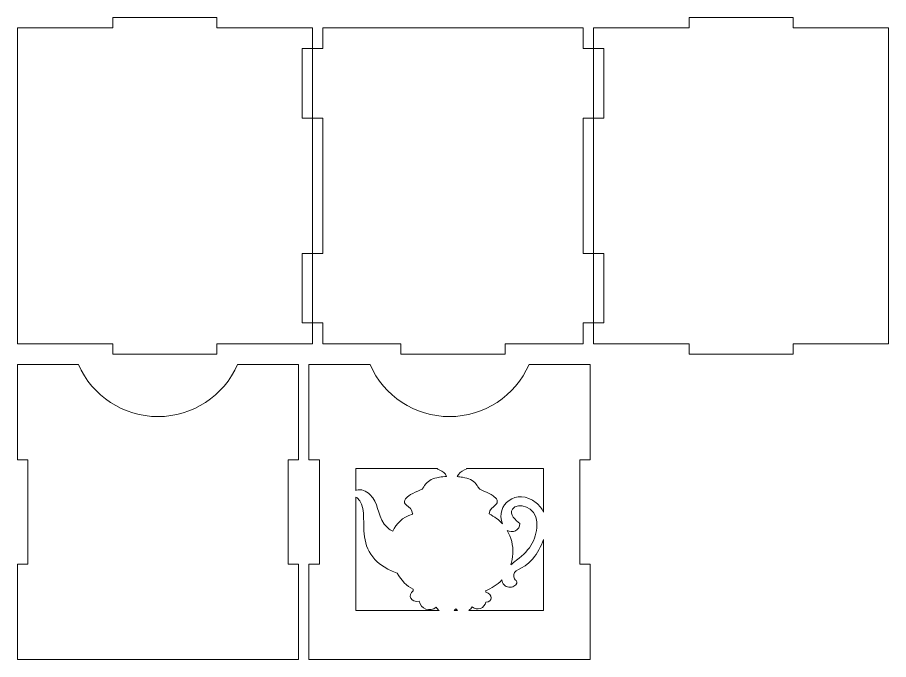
# Model space of a CAD drawing. Header units: millimetres. Extents: x -588 to 588, y -242 to 242.
# Drawn here: x -29.4 to 221.6, y -242.1 to -57.1 of the extents above; entities that cross this region are included whole.
import ezdxf

# ---------------------------------------------------------------- set-up
doc = ezdxf.new("R2010")
doc.units = ezdxf.units.MM
doc.header["$MEASUREMENT"] = 0
doc.layers.add('Layer 1', color=7, linetype='Continuous')

msp = doc.modelspace()

# ---------------------------------------------------------------- linework, layer by layer
at = {"layer": 'Layer 1', "color": 250, "lineweight": 20}
for points, knots in [([(52.5711, -145.1297), (52.5711, -145.1297), (52.5711, -125.1297), (52.5711, -125.1297), (52.5711, -125.1297), (52.5711, -125.1297), (55.5711, -125.1297), (55.5711, -125.1297), (55.5711, -125.1297), (55.5711, -125.1297), (55.5711, -86.1297), (55.5711, -86.1297), (55.5711, -86.1297), (55.5711, -86.1297), (52.5711, -86.1297), (52.5711, -86.1297), (52.5711, -86.1297), (52.5711, -86.1297), (52.5711, -66.1297), (52.5711, -66.1297), (52.5711, -66.1297), (52.5711, -66.1297), (55.5711, -66.1297), (55.5711, -66.1297), (55.5711, -66.1297), (55.5711, -66.1297), (55.5711, -60.1297), (55.5711, -60.1297), (55.5711, -60.1297), (55.5711, -60.1297), (28.0711, -60.1297), (28.0711, -60.1297), (28.0711, -60.1297), (28.0711, -60.1297), (28.0711, -57.1297), (28.0711, -57.1297), (28.0711, -57.1297), (28.0711, -57.1297), (-1.9289, -57.1297), (-1.9289, -57.1297), (-1.9289, -57.1297), (-1.9289, -57.1297), (-1.9289, -60.1297), (-1.9289, -60.1297), (-1.9289, -60.1297), (-1.9289, -60.1297), (-29.4289, -60.1297), (-29.4289, -60.1297), (-29.4289, -60.1297), (-29.4289, -60.1297), (-29.4289, -151.1297), (-29.4289, -151.1297), (-29.4289, -151.1297), (-29.4289, -151.1297), (-1.9289, -151.1297), (-1.9289, -151.1297), (-1.9289, -151.1297), (-1.9289, -151.1297), (-1.9289, -154.1297), (-1.9289, -154.1297), (-1.9289, -154.1297), (-1.9289, -154.1297), (28.0711, -154.1297), (28.0711, -154.1297), (28.0711, -154.1297), (28.0711, -154.1297), (28.0711, -151.1297), (28.0711, -151.1297), (28.0711, -151.1297), (28.0711, -151.1297), (55.5711, -151.1297), (55.5711, -151.1297), (55.5711, -151.1297), (55.5711, -151.1297), (55.5711, -145.1297), (55.5711, -145.1297), (55.5711, -145.1297), (55.5711, -145.1297), (52.5711, -145.1297), (52.5711, -145.1297)], [0, 0, 0, 0, 0.04761905, 0.04761905, 0.04761905, 0.04761905, 0.0952381, 0.0952381, 0.0952381, 0.0952381, 0.14285714, 0.14285714, 0.14285714, 0.14285714, 0.19047619, 0.19047619, 0.19047619, 0.19047619, 0.23809524, 0.23809524, 0.23809524, 0.23809524, 0.28571429, 0.28571429, 0.28571429, 0.28571429, 0.33333333, 0.33333333, 0.33333333, 0.33333333, 0.38095238, 0.38095238, 0.38095238, 0.38095238, 0.42857143, 0.42857143, 0.42857143, 0.42857143, 0.47619048, 0.47619048, 0.47619048, 0.47619048, 0.52380952, 0.52380952, 0.52380952, 0.52380952, 0.57142857, 0.57142857, 0.57142857, 0.57142857, 0.61904762, 0.61904762, 0.61904762, 0.61904762, 0.66666667, 0.66666667, 0.66666667, 0.66666667, 0.71428571, 0.71428571, 0.71428571, 0.71428571, 0.76190476, 0.76190476, 0.76190476, 0.76190476, 0.80952381, 0.80952381, 0.80952381, 0.80952381, 0.85714286, 0.85714286, 0.85714286, 0.85714286, 0.9047619, 0.9047619, 0.9047619, 0.9047619, 1, 1, 1, 1]), ([(139.5711, -145.1297), (139.5711, -145.1297), (139.5711, -125.1297), (139.5711, -125.1297), (139.5711, -125.1297), (139.5711, -125.1297), (136.5711, -125.1297), (136.5711, -125.1297), (136.5711, -125.1297), (136.5711, -125.1297), (136.5711, -86.1297), (136.5711, -86.1297), (136.5711, -86.1297), (136.5711, -86.1297), (139.5711, -86.1297), (139.5711, -86.1297), (139.5711, -86.1297), (139.5711, -86.1297), (139.5711, -66.1297), (139.5711, -66.1297), (139.5711, -66.1297), (139.5711, -66.1297), (136.5711, -66.1297), (136.5711, -66.1297), (136.5711, -66.1297), (136.5711, -66.1297), (136.5711, -60.1297), (136.5711, -60.1297), (136.5711, -60.1297), (136.5711, -60.1297), (164.0711, -60.1297), (164.0711, -60.1297), (164.0711, -60.1297), (164.0711, -60.1297), (164.0711, -57.1297), (164.0711, -57.1297), (164.0711, -57.1297), (164.0711, -57.1297), (194.0711, -57.1297), (194.0711, -57.1297), (194.0711, -57.1297), (194.0711, -57.1297), (194.0711, -60.1297), (194.0711, -60.1297), (194.0711, -60.1297), (194.0711, -60.1297), (221.5711, -60.1297), (221.5711, -60.1297), (221.5711, -60.1297), (221.5711, -60.1297), (221.5711, -151.1297), (221.5711, -151.1297), (221.5711, -151.1297), (221.5711, -151.1297), (194.0711, -151.1297), (194.0711, -151.1297), (194.0711, -151.1297), (194.0711, -151.1297), (194.0711, -154.1297), (194.0711, -154.1297), (194.0711, -154.1297), (194.0711, -154.1297), (164.0711, -154.1297), (164.0711, -154.1297), (164.0711, -154.1297), (164.0711, -154.1297), (164.0711, -151.1297), (164.0711, -151.1297), (164.0711, -151.1297), (164.0711, -151.1297), (136.5711, -151.1297), (136.5711, -151.1297), (136.5711, -151.1297), (136.5711, -151.1297), (136.5711, -145.1297), (136.5711, -145.1297), (136.5711, -145.1297), (136.5711, -145.1297), (139.5711, -145.1297), (139.5711, -145.1297)], [0, 0, 0, 0, 0.04761905, 0.04761905, 0.04761905, 0.04761905, 0.0952381, 0.0952381, 0.0952381, 0.0952381, 0.14285714, 0.14285714, 0.14285714, 0.14285714, 0.19047619, 0.19047619, 0.19047619, 0.19047619, 0.23809524, 0.23809524, 0.23809524, 0.23809524, 0.28571429, 0.28571429, 0.28571429, 0.28571429, 0.33333333, 0.33333333, 0.33333333, 0.33333333, 0.38095238, 0.38095238, 0.38095238, 0.38095238, 0.42857143, 0.42857143, 0.42857143, 0.42857143, 0.47619048, 0.47619048, 0.47619048, 0.47619048, 0.52380952, 0.52380952, 0.52380952, 0.52380952, 0.57142857, 0.57142857, 0.57142857, 0.57142857, 0.61904762, 0.61904762, 0.61904762, 0.61904762, 0.66666667, 0.66666667, 0.66666667, 0.66666667, 0.71428571, 0.71428571, 0.71428571, 0.71428571, 0.76190476, 0.76190476, 0.76190476, 0.76190476, 0.80952381, 0.80952381, 0.80952381, 0.80952381, 0.85714286, 0.85714286, 0.85714286, 0.85714286, 0.9047619, 0.9047619, 0.9047619, 0.9047619, 1, 1, 1, 1]), ([(133.5711, -60.1297), (133.5711, -60.1297), (58.5711, -60.1297), (58.5711, -60.1297), (58.5711, -60.1297), (58.5711, -60.1297), (58.5711, -66.1297), (58.5711, -66.1297), (58.5711, -66.1297), (58.5711, -66.1297), (55.5711, -66.1297), (55.5711, -66.1297), (55.5711, -66.1297), (55.5711, -66.1297), (55.5711, -86.1297), (55.5711, -86.1297), (55.5711, -86.1297), (55.5711, -86.1297), (58.5711, -86.1297), (58.5711, -86.1297), (58.5711, -86.1297), (58.5711, -86.1297), (58.5711, -125.1297), (58.5711, -125.1297), (58.5711, -125.1297), (58.5711, -125.1297), (55.5711, -125.1297), (55.5711, -125.1297), (55.5711, -125.1297), (55.5711, -125.1297), (55.5711, -145.1297), (55.5711, -145.1297), (55.5711, -145.1297), (55.5711, -145.1297), (58.5711, -145.1297), (58.5711, -145.1297), (58.5711, -145.1297), (58.5711, -145.1297), (58.5711, -151.1297), (58.5711, -151.1297), (58.5711, -151.1297), (58.5711, -151.1297), (81.0711, -151.1297), (81.0711, -151.1297), (81.0711, -151.1297), (81.0711, -151.1297), (81.0711, -154.1297), (81.0711, -154.1297), (81.0711, -154.1297), (81.0711, -154.1297), (111.0711, -154.1297), (111.0711, -154.1297), (111.0711, -154.1297), (111.0711, -154.1297), (111.0711, -151.1297), (111.0711, -151.1297), (111.0711, -151.1297), (111.0711, -151.1297), (133.5711, -151.1297), (133.5711, -151.1297), (133.5711, -151.1297), (133.5711, -151.1297), (133.5711, -145.1297), (133.5711, -145.1297), (133.5711, -145.1297), (133.5711, -145.1297), (136.5711, -145.1297), (136.5711, -145.1297), (136.5711, -145.1297), (136.5711, -145.1297), (136.5711, -125.1297), (136.5711, -125.1297), (136.5711, -125.1297), (136.5711, -125.1297), (133.5711, -125.1297), (133.5711, -125.1297), (133.5711, -125.1297), (133.5711, -125.1297), (133.5711, -86.1297), (133.5711, -86.1297), (133.5711, -86.1297), (133.5711, -86.1297), (136.5711, -86.1297), (136.5711, -86.1297), (136.5711, -86.1297), (136.5711, -86.1297), (136.5711, -66.1297), (136.5711, -66.1297), (136.5711, -66.1297), (136.5711, -66.1297), (133.5711, -66.1297), (133.5711, -66.1297), (133.5711, -66.1297), (133.5711, -66.1297), (133.5711, -60.1297), (133.5711, -60.1297)], [0, 0, 0, 0, 0.04, 0.04, 0.04, 0.04, 0.08, 0.08, 0.08, 0.08, 0.12, 0.12, 0.12, 0.12, 0.16, 0.16, 0.16, 0.16, 0.2, 0.2, 0.2, 0.2, 0.24, 0.24, 0.24, 0.24, 0.28, 0.28, 0.28, 0.28, 0.32, 0.32, 0.32, 0.32, 0.36, 0.36, 0.36, 0.36, 0.4, 0.4, 0.4, 0.4, 0.44, 0.44, 0.44, 0.44, 0.48, 0.48, 0.48, 0.48, 0.52, 0.52, 0.52, 0.52, 0.56, 0.56, 0.56, 0.56, 0.6, 0.6, 0.6, 0.6, 0.64, 0.64, 0.64, 0.64, 0.68, 0.68, 0.68, 0.68, 0.72, 0.72, 0.72, 0.72, 0.76, 0.76, 0.76, 0.76, 0.8, 0.8, 0.8, 0.8, 0.84, 0.84, 0.84, 0.84, 0.88, 0.88, 0.88, 0.88, 0.92, 0.92, 0.92, 0.92, 1, 1, 1, 1]), ([(48.5711, -184.6297), (48.5711, -184.6297), (48.5711, -214.6297), (48.5711, -214.6297), (48.5711, -214.6297), (48.5711, -214.6297), (51.5711, -214.6297), (51.5711, -214.6297), (51.5711, -214.6297), (51.5711, -214.6297), (51.5711, -242.1297), (51.5711, -242.1297), (51.5711, -242.1297), (51.5711, -242.1297), (-29.4289, -242.1297), (-29.4289, -242.1297), (-29.4289, -242.1297), (-29.4289, -242.1297), (-29.4289, -214.6297), (-29.4289, -214.6297), (-29.4289, -214.6297), (-29.4289, -214.6297), (-26.4289, -214.6297), (-26.4289, -214.6297), (-26.4289, -214.6297), (-26.4289, -214.6297), (-26.4289, -184.6297), (-26.4289, -184.6297), (-26.4289, -184.6297), (-26.4289, -184.6297), (-29.4289, -184.6297), (-29.4289, -184.6297), (-29.4289, -184.6297), (-29.4289, -184.6297), (-29.4289, -157.1297), (-29.4289, -157.1297), (-29.4289, -157.1297), (-29.4289, -157.1297), (-11.8418, -157.1297), (-11.8418, -157.1297), (-11.8418, -157.1297), (-7.8656, -166.2404), (1.1305, -172.1297), (11.0711, -172.1297), (11.0711, -172.1297), (21.0117, -172.1297), (30.0078, -166.2404), (33.984, -157.1297), (33.984, -157.1297), (33.984, -157.1297), (51.5711, -157.1297), (51.5711, -157.1297), (51.5711, -157.1297), (51.5711, -157.1297), (51.5711, -184.6297), (51.5711, -184.6297), (51.5711, -184.6297), (51.5711, -184.6297), (48.5711, -184.6297), (48.5711, -184.6297)], [0, 0, 0, 0, 0.0625, 0.0625, 0.0625, 0.0625, 0.125, 0.125, 0.125, 0.125, 0.1875, 0.1875, 0.1875, 0.1875, 0.25, 0.25, 0.25, 0.25, 0.3125, 0.3125, 0.3125, 0.3125, 0.375, 0.375, 0.375, 0.375, 0.4375, 0.4375, 0.4375, 0.4375, 0.5, 0.5, 0.5, 0.5, 0.5625, 0.5625, 0.5625, 0.5625, 0.625, 0.625, 0.625, 0.625, 0.6875, 0.6875, 0.6875, 0.6875, 0.75, 0.75, 0.75, 0.75, 0.8125, 0.8125, 0.8125, 0.8125, 0.875, 0.875, 0.875, 0.875, 1, 1, 1, 1]), ([(132.5711, -184.6297), (132.5711, -184.6297), (132.5711, -214.6297), (132.5711, -214.6297), (132.5711, -214.6297), (132.5711, -214.6297), (135.5711, -214.6297), (135.5711, -214.6297), (135.5711, -214.6297), (135.5711, -214.6297), (135.5711, -242.1297), (135.5711, -242.1297), (135.5711, -242.1297), (135.5711, -242.1297), (54.5711, -242.1297), (54.5711, -242.1297), (54.5711, -242.1297), (54.5711, -242.1297), (54.5711, -214.6297), (54.5711, -214.6297), (54.5711, -214.6297), (54.5711, -214.6297), (57.5711, -214.6297), (57.5711, -214.6297), (57.5711, -214.6297), (57.5711, -214.6297), (57.5711, -184.6297), (57.5711, -184.6297), (57.5711, -184.6297), (57.5711, -184.6297), (54.5711, -184.6297), (54.5711, -184.6297), (54.5711, -184.6297), (54.5711, -184.6297), (54.5711, -157.1297), (54.5711, -157.1297), (54.5711, -157.1297), (54.5711, -157.1297), (72.1582, -157.1297), (72.1582, -157.1297), (72.1582, -157.1297), (76.1344, -166.2404), (85.1305, -172.1297), (95.0711, -172.1297), (95.0711, -172.1297), (105.0117, -172.1297), (114.0078, -166.2404), (117.984, -157.1297), (117.984, -157.1297), (117.984, -157.1297), (135.5711, -157.1297), (135.5711, -157.1297), (135.5711, -157.1297), (135.5711, -157.1297), (135.5711, -184.6297), (135.5711, -184.6297), (135.5711, -184.6297), (135.5711, -184.6297), (132.5711, -184.6297), (132.5711, -184.6297)], [0, 0, 0, 0, 0.0625, 0.0625, 0.0625, 0.0625, 0.125, 0.125, 0.125, 0.125, 0.1875, 0.1875, 0.1875, 0.1875, 0.25, 0.25, 0.25, 0.25, 0.3125, 0.3125, 0.3125, 0.3125, 0.375, 0.375, 0.375, 0.375, 0.4375, 0.4375, 0.4375, 0.4375, 0.5, 0.5, 0.5, 0.5, 0.5625, 0.5625, 0.5625, 0.5625, 0.625, 0.625, 0.625, 0.625, 0.6875, 0.6875, 0.6875, 0.6875, 0.75, 0.75, 0.75, 0.75, 0.8125, 0.8125, 0.8125, 0.8125, 0.875, 0.875, 0.875, 0.875, 1, 1, 1, 1]), ([(94.2366, -189.3578), (93.8668, -188.4817), (93.143, -187.9006), (92.11, -187.4941), (92.11, -187.4941), (91.7564, -187.3551), (91.5779, -187.2231), (91.5494, -187.0796), (91.5494, -187.0796), (91.5494, -187.0796), (68.0711, -187.0796), (68.0711, -187.0796), (68.0711, -187.0796), (68.0711, -187.0796), (68.0711, -193.4066), (68.0711, -193.4066), (68.0711, -193.4066), (68.0711, -193.4066), (68.3006, -193.3241), (68.3006, -193.3241), (68.3006, -193.3241), (69.5465, -192.9118), (71.0014, -193.4987), (72.1494, -194.5657), (72.1494, -194.5657), (74.7575, -196.9903), (74.0357, -200.0073), (76.2696, -203.0796), (76.2696, -203.0796), (76.9412, -204.0031), (77.7499, -204.7005), (78.6951, -205.1719), (78.6951, -205.1719), (78.6951, -205.1719), (78.6955, -205.1756), (78.6955, -205.1756), (78.6955, -205.1756), (79.647, -202.959), (81.4648, -201.1503), (84.4014, -200.2609), (84.4014, -200.2609), (84.4014, -200.2609), (84.5014, -200.2606), (84.5014, -200.2606), (84.5014, -200.2606), (84.5014, -200.2606), (84.4014, -200.1901), (84.4014, -200.1901), (84.4014, -200.1901), (84.4014, -198.7913), (83.3599, -198.2466), (82.6699, -197.6787), (82.6699, -197.6787), (81.4652, -196.6875), (82.331, -195.6409), (83.3283, -194.926), (83.3283, -194.926), (83.9722, -194.4646), (84.8501, -194.0263), (85.9413, -193.5937), (85.9413, -193.5937), (87.7295, -192.8849), (87.1157, -192.8877), (88.2371, -191.5445), (88.2371, -191.5445), (89.1925, -190.4001), (90.1916, -189.943), (92.1526, -189.5962), (92.1526, -189.5962), (92.814, -189.4795), (93.5177, -189.3999), (94.2366, -189.3578)], [0, 0, 0, 0, 0.05263158, 0.05263158, 0.05263158, 0.05263158, 0.10526316, 0.10526316, 0.10526316, 0.10526316, 0.15789474, 0.15789474, 0.15789474, 0.15789474, 0.21052632, 0.21052632, 0.21052632, 0.21052632, 0.26315789, 0.26315789, 0.26315789, 0.26315789, 0.31578947, 0.31578947, 0.31578947, 0.31578947, 0.36842105, 0.36842105, 0.36842105, 0.36842105, 0.42105263, 0.42105263, 0.42105263, 0.42105263, 0.47368421, 0.47368421, 0.47368421, 0.47368421, 0.52631579, 0.52631579, 0.52631579, 0.52631579, 0.57894737, 0.57894737, 0.57894737, 0.57894737, 0.63157895, 0.63157895, 0.63157895, 0.63157895, 0.68421053, 0.68421053, 0.68421053, 0.68421053, 0.73684211, 0.73684211, 0.73684211, 0.73684211, 0.78947368, 0.78947368, 0.78947368, 0.78947368, 0.84210526, 0.84210526, 0.84210526, 0.84210526, 0.89473684, 0.89473684, 0.89473684, 0.89473684, 1, 1, 1, 1]), ([(122.127, -187.0796), (122.127, -187.0796), (99.9906, -187.0796), (99.9906, -187.0796), (99.9906, -187.0796), (99.9621, -187.2231), (99.7836, -187.3551), (99.43, -187.4941), (99.43, -187.4941), (98.3971, -187.9006), (97.6669, -188.5267), (97.297, -189.4027), (97.297, -189.4027), (97.8041, -189.4482), (98.2992, -189.5127), (98.773, -189.5962), (98.773, -189.5962), (100.7339, -189.943), (101.7331, -190.4001), (102.6884, -191.5445), (102.6884, -191.5445), (103.8098, -192.8877), (103.1961, -192.8849), (104.9842, -193.5937), (104.9842, -193.5937), (106.0755, -194.0263), (106.9534, -194.4646), (107.5972, -194.926), (107.5972, -194.926), (108.5945, -195.6409), (109.4604, -196.6875), (108.2557, -197.6787), (108.2557, -197.6787), (107.5656, -198.2466), (106.524, -198.7913), (106.524, -200.1901), (106.524, -200.1901), (107.9923, -200.8941), (109.2698, -201.8718), (110.3095, -203.0431), (110.3095, -203.0431), (108.1651, -197.6702), (114.3006, -192.3377), (120.0632, -196.97), (120.0632, -196.97), (120.9996, -197.7227), (121.6764, -198.6463), (122.127, -199.6789), (122.127, -199.6789), (122.127, -199.6789), (122.127, -187.0796), (122.127, -187.0796)], [0, 0, 0, 0, 0.07142857, 0.07142857, 0.07142857, 0.07142857, 0.14285714, 0.14285714, 0.14285714, 0.14285714, 0.21428571, 0.21428571, 0.21428571, 0.21428571, 0.28571429, 0.28571429, 0.28571429, 0.28571429, 0.35714286, 0.35714286, 0.35714286, 0.35714286, 0.42857143, 0.42857143, 0.42857143, 0.42857143, 0.5, 0.5, 0.5, 0.5, 0.57142857, 0.57142857, 0.57142857, 0.57142857, 0.64285714, 0.64285714, 0.64285714, 0.64285714, 0.71428571, 0.71428571, 0.71428571, 0.71428571, 0.78571429, 0.78571429, 0.78571429, 0.78571429, 0.85714286, 0.85714286, 0.85714286, 0.85714286, 1, 1, 1, 1]), ([(79.98, -217.2423), (72.1471, -214.2219), (70.7111, -209.7698), (70.3891, -205.0565), (70.3891, -205.0565), (70.1912, -202.1598), (70.8801, -197.4019), (68.4201, -195.525), (68.4201, -195.525), (68.3081, -195.4395), (68.1907, -195.3718), (68.0711, -195.3175), (68.0711, -195.3175), (68.0711, -195.3175), (68.0711, -227.9447), (68.0711, -227.9447), (68.0711, -227.9447), (68.0711, -227.9447), (92.042, -227.9447), (92.042, -227.9447), (92.042, -227.9447), (91.7182, -227.7011), (91.4337, -227.4025), (91.2035, -227.0573), (91.2035, -227.0573), (90.3876, -227.7243), (89.2821, -227.9155), (88.2894, -227.5615), (88.2894, -227.5615), (87.2966, -227.2073), (86.5618, -226.3595), (86.3521, -225.3267), (86.3521, -225.3267), (83.9336, -225.6965), (82.8319, -223.5923), (84.6216, -222.291), (84.6216, -222.291), (84.545, -222.1548), (84.5295, -221.9924), (84.579, -221.8442), (84.579, -221.8442), (82.7739, -221.0062), (81.1682, -219.323), (79.98, -217.2423)], [0, 0, 0, 0, 0.08333333, 0.08333333, 0.08333333, 0.08333333, 0.16666667, 0.16666667, 0.16666667, 0.16666667, 0.25, 0.25, 0.25, 0.25, 0.33333333, 0.33333333, 0.33333333, 0.33333333, 0.41666667, 0.41666667, 0.41666667, 0.41666667, 0.5, 0.5, 0.5, 0.5, 0.58333333, 0.58333333, 0.58333333, 0.58333333, 0.66666667, 0.66666667, 0.66666667, 0.66666667, 0.75, 0.75, 0.75, 0.75, 0.83333333, 0.83333333, 0.83333333, 0.83333333, 1, 1, 1, 1]), ([(114.0716, -204.9987), (113.3159, -205.3994), (112.4057, -205.3699), (111.6785, -204.9237), (111.6785, -204.9237), (112.8478, -206.909), (113.4474, -209.2308), (113.3241, -211.6325), (113.3241, -211.6325), (113.2667, -212.7536), (113.0542, -213.8413), (112.7052, -214.8709), (112.7052, -214.8709), (113.1906, -214.4209), (113.7382, -213.9704), (114.3465, -213.5245), (114.3465, -213.5245), (118.4708, -210.5007), (120.4281, -207.0146), (120.2193, -202.4882), (120.2193, -202.4882), (120.0232, -198.2403), (114.7171, -196.4691), (113.1792, -198.7982), (113.1792, -198.7982), (112.1786, -200.3139), (114.1617, -202.0339), (115.3537, -202.9278), (115.3537, -202.9278), (115.3314, -203.799), (114.8414, -204.5904), (114.0716, -204.9987)], [0, 0, 0, 0, 0.11111111, 0.11111111, 0.11111111, 0.11111111, 0.22222222, 0.22222222, 0.22222222, 0.22222222, 0.33333333, 0.33333333, 0.33333333, 0.33333333, 0.44444444, 0.44444444, 0.44444444, 0.44444444, 0.55555556, 0.55555556, 0.55555556, 0.55555556, 0.66666667, 0.66666667, 0.66666667, 0.66666667, 0.77777778, 0.77777778, 0.77777778, 0.77777778, 1, 1, 1, 1]), ([(110.1252, -219.1948), (108.8449, -220.5723), (107.2342, -221.657), (105.3891, -222.3193), (105.3891, -222.3193), (105.5011, -222.4189), (105.5545, -222.5687), (105.531, -222.7165), (105.531, -222.7165), (107.628, -223.1437), (107.5618, -225.6072), (105.5453, -225.5962), (105.5453, -225.5962), (105.3642, -226.4258), (104.7646, -227.1014), (103.9626, -227.3793), (103.9626, -227.3793), (103.1603, -227.6574), (102.2712, -227.4977), (101.6158, -226.9581), (101.6158, -226.9581), (101.3791, -227.36), (101.0556, -227.6955), (100.6756, -227.9447), (100.6756, -227.9447), (100.6756, -227.9447), (122.127, -227.9447), (122.127, -227.9447), (122.127, -227.9447), (122.127, -227.9447), (122.127, -207.5479), (122.127, -207.5479), (122.127, -207.5479), (121.467, -209.5696), (120.3834, -211.5092), (119.0304, -213.0783), (119.0304, -213.0783), (115.9547, -216.6451), (113.1207, -216.0055), (113.6244, -218.3331), (113.6244, -218.3331), (113.6979, -218.6732), (113.9134, -219.0317), (114.2472, -219.3832), (114.2472, -219.3832), (114.6897, -219.8486), (114.5238, -220.4036), (113.6231, -220.9718), (113.6231, -220.9718), (112.7281, -221.5365), (111.5471, -221.3385), (110.7987, -220.5903), (110.7987, -220.5903), (110.4126, -220.2042), (110.1842, -219.7096), (110.1252, -219.1948)], [0, 0, 0, 0, 0.06666667, 0.06666667, 0.06666667, 0.06666667, 0.13333333, 0.13333333, 0.13333333, 0.13333333, 0.2, 0.2, 0.2, 0.2, 0.26666667, 0.26666667, 0.26666667, 0.26666667, 0.33333333, 0.33333333, 0.33333333, 0.33333333, 0.4, 0.4, 0.4, 0.4, 0.46666667, 0.46666667, 0.46666667, 0.46666667, 0.53333333, 0.53333333, 0.53333333, 0.53333333, 0.6, 0.6, 0.6, 0.6, 0.66666667, 0.66666667, 0.66666667, 0.66666667, 0.73333333, 0.73333333, 0.73333333, 0.73333333, 0.8, 0.8, 0.8, 0.8, 0.86666667, 0.86666667, 0.86666667, 0.86666667, 1, 1, 1, 1]), ([(97.3857, -227.9447), (97.2034, -227.8251), (97.0328, -227.685), (96.8779, -227.5255), (96.8779, -227.5255), (96.7334, -227.6797), (96.5771, -227.8197), (96.4109, -227.9447), (96.4109, -227.9447), (96.4109, -227.9447), (97.3857, -227.9447), (97.3857, -227.9447)], [0, 0, 0, 0, 0.25, 0.25, 0.25, 0.25, 0.5, 0.5, 0.5, 0.5, 1, 1, 1, 1])]:
    msp.add_open_spline(points, degree=3, knots=knots, dxfattribs=at)

doc.saveas('drawing.dxf')
